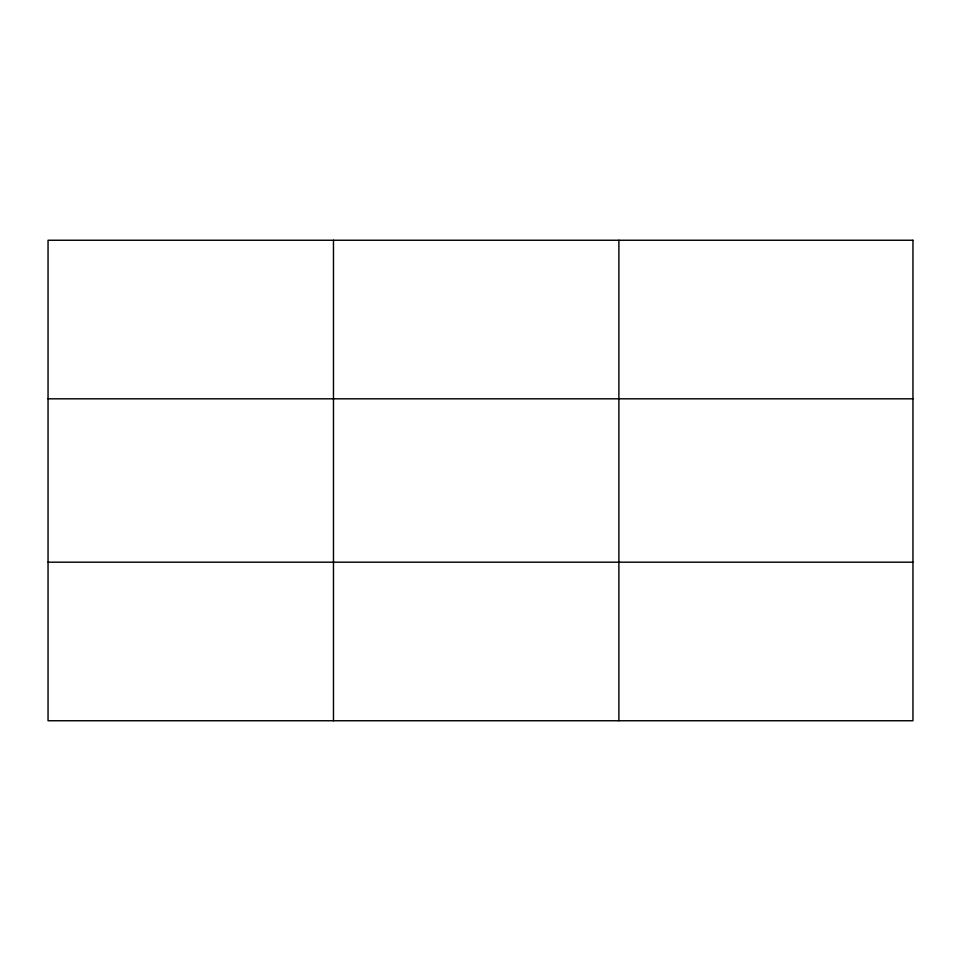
<?xml version="1.0" encoding="UTF-8"?>
<svg xmlns="http://www.w3.org/2000/svg" width="961" height="961" viewBox="0 0 961 961"><rect width="100%" height="100%" fill="white"/><g stroke="black" fill="none" stroke-linecap="round" stroke-linejoin="round"><path stroke-width="1.44" d="M333.467 720.75L333.467 240.25M618.884 720.75L618.884 240.25M48.05 398.815L912.95 398.815M48.05 562.185L912.95 562.185M912.95 240.25L48.05 240.25L48.05 720.75L912.95 720.75L912.95 240.25"/></g></svg>
